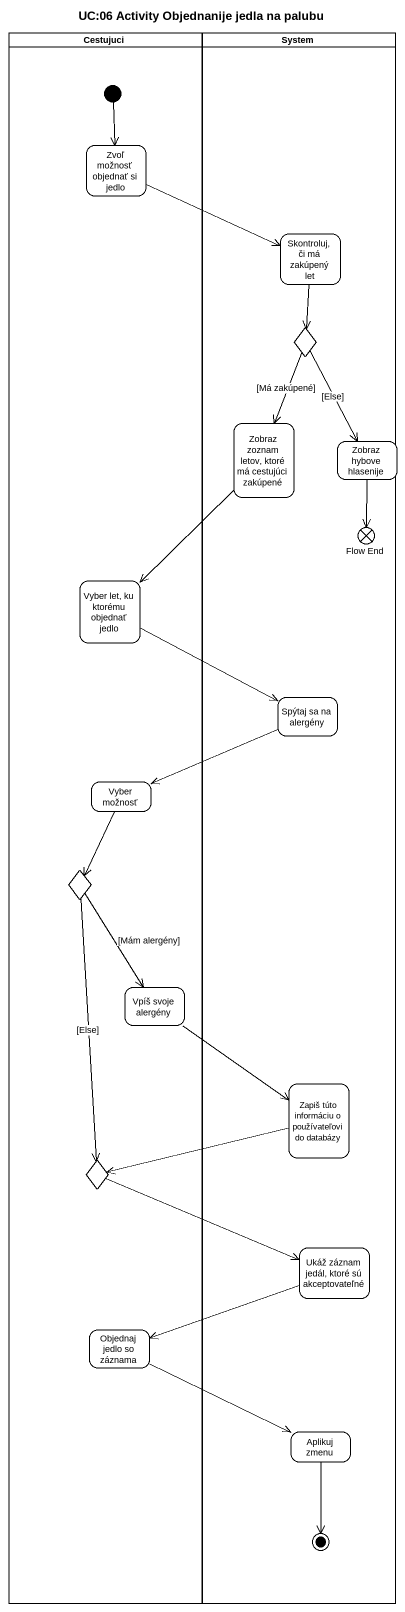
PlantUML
@startuml
title UC:06 Activity Objednanije jedla na palubu
hide empty description
state Cestujuci <<partition>> {
  state "Zvoľ možnosť objednať si jedlo" as Zvoľ_možnosť_objednať_si
  state "Vyber let, ku ktorému objednať jedlo" as Vyber_let_ku_ktorému
  state "Vyber možnosť" as Vyber_možnosť
  state choice2 <<choice>>
  state "Vpíš svoje alergény" as Vpíš_svoje_alergény
  state choice3 <<choice>>
  state "Objednaj jedlo so záznama" as Objednaj_jedlo_so_záznama
  [*] --> Zvoľ_možnosť_objednať_si
}
state System <<partition>> {
  state "Skontroluj, či má zakúpený let" as Skontroluj_či_má_zakúpený
  state choice1 <<choice>>
  state "Zobraz zoznam letov, ktoré má cestujúci zakúpené" as Zobraz_zoznam_letov_ktoré
  state "Zobraz hybove hlasenije" as Zobraz_hybove_hlasenije
  state "Flow End" as Flow_End <<end>>
  state "Spýtaj sa na alergény" as Spýtaj_sa_na_alergény
  state "Zapiš túto informáciu o používateľovi do databázy" as Zapiš_túto_informáciu_o
  state "Ukáž záznam jedál, ktoré sú akceptovateľné" as Ukáž_záznam_jedál_ktoré_sú
  state "Aplikuj zmenu" as Aplikuj_zmenu
  Aplikuj_zmenu --> [*]
}
Zvoľ_možnosť_objednať_si -right-> Skontroluj_či_má_zakúpený
Skontroluj_či_má_zakúpený --> choice1
choice1 --> Zobraz_zoznam_letov_ktoré : [Má zakúpené]
choice1 --> Zobraz_hybove_hlasenije : [Else]
Zobraz_zoznam_letov_ktoré --> Vyber_let_ku_ktorému
Zobraz_hybove_hlasenije --> Flow_End
Vyber_let_ku_ktorému -right-> Spýtaj_sa_na_alergény
Spýtaj_sa_na_alergény -left-> Vyber_možnosť
Vyber_možnosť --> choice2
choice2 --> Vpíš_svoje_alergény : [Mám alergény]
choice2 --> choice3 : [Else]
Vpíš_svoje_alergény --> Zapiš_túto_informáciu_o
Zapiš_túto_informáciu_o -left-> choice3
choice3 -right-> Ukáž_záznam_jedál_ktoré_sú
Ukáž_záznam_jedál_ktoré_sú -left-> Objednaj_jedlo_so_záznama
Objednaj_jedlo_so_záznama -right-> Aplikuj_zmenu
@enduml
